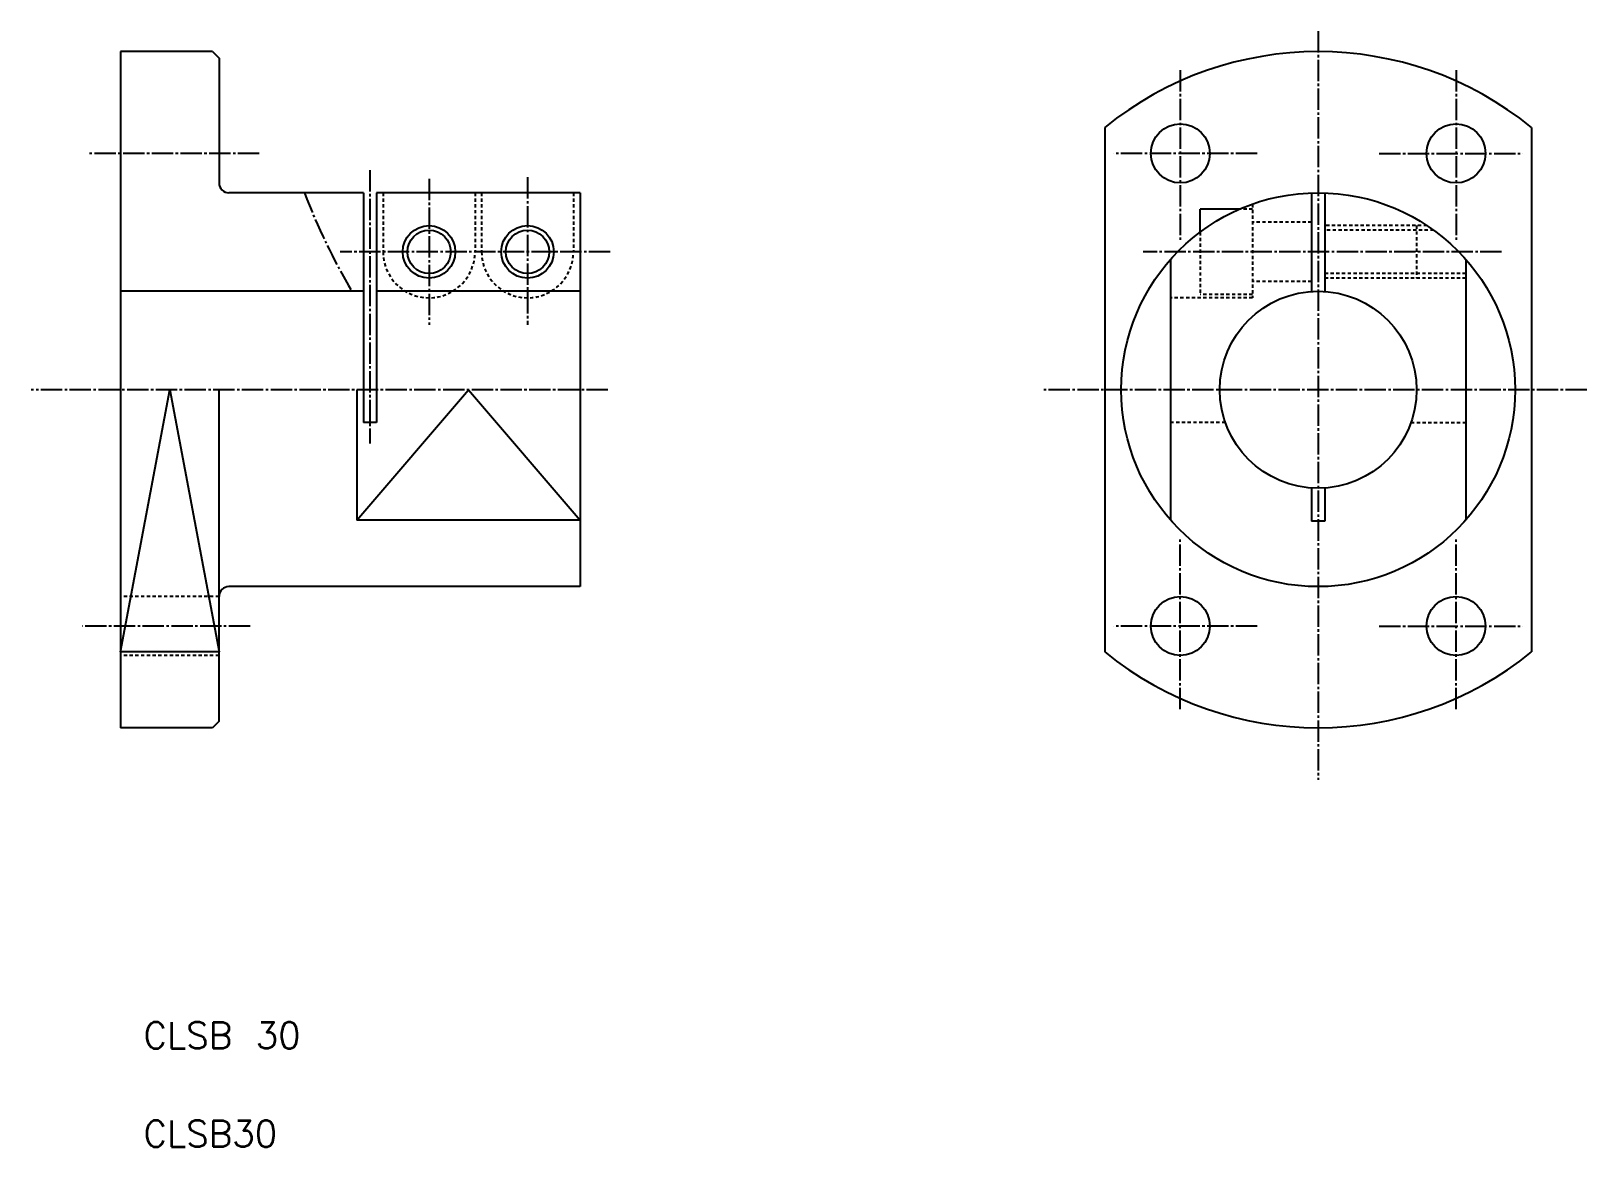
# Model space of a CAD drawing. Extents: x 471 to 708, y 115 to 285.
import ezdxf

# ---------------------------------------------------------------- set-up
doc = ezdxf.new("R2010")
doc.units = 0
doc.header["$LTSCALE"] = 0.25
doc.linetypes.add('CENTER', pattern=[17.5, 13, -1.5, 1.5, -1.5])
doc.linetypes.add('DASHED', pattern=[3.5, 2, -1.5])
doc.layers.get('0').update_dxf_attribs({"linetype": 'CONTINUOUS'})
doc.layers.add('CENTER', color=1, linetype='CENTER')
doc.styles.get("Standard").update_dxf_attribs({"font": 'txt.shx'})

msp = doc.modelspace()

# ---------------------------------------------------------------- linework, layer by layer
for p, q in [((484.13, 281.71), (484.13, 178.71)), ((498.13, 281.71), (484.13, 281.71)), ((498.13, 281.71), (499.13, 280.71)), ((499.13, 280.71), (499.13, 261.71)), ((634.08, 270.16), (634.08, 190.26)), ((699.08, 270.16), (699.08, 190.26)), ((521.13, 260.21), (500.63, 260.21)), ((521.13, 260.21), (521.13, 225.21)), ((523.13, 260.21), (523.13, 225.21)), ((554.13, 260.21), (523.13, 260.21)), ((554.13, 260.21), (554.13, 200.21)), ((665.58, 260.19), (665.58, 245.17)), ((667.58, 260.19), (667.58, 245.17)), ((654.59, 257.71), (648.58, 257.71)), ((648.58, 254.21), (648.58, 257.71)), ((644.08, 250.05), (644.08, 210.36)), ((689.08, 250.05), (689.08, 210.36)), ((521.13, 245.21), (484.13, 245.21)), ((554.13, 245.21), (523.13, 245.21)), ((499.13, 179.71), (499.13, 230.21)), ((520.13, 230.21), (520.13, 210.36)), ((523.13, 225.21), (521.13, 225.21)), ((665.58, 215.24), (665.58, 210.21)), ((667.58, 215.24), (667.58, 210.21)), ((554.13, 210.36), (520.13, 210.36)), ((667.58, 210.21), (665.58, 210.21)), ((554.13, 200.21), (500.63, 200.21)), ((499.13, 190.26), (484.13, 190.26)), ((498.13, 178.71), (484.13, 178.71)), ((499.13, 179.71), (498.13, 178.71))]:
    msp.add_line(p, q)
at = {"color": 3, "linetype": 'DASHED'}
for p, q in [((524.13, 260.21), (524.13, 251.21)), ((538.13, 260.21), (538.13, 251.21)), ((539.13, 260.21), (539.13, 251.21)), ((553.13, 260.21), (553.13, 251.21)), ((656.58, 258.49), (656.58, 244.21)), ((656.58, 257.71), (654.59, 257.71)), ((648.58, 254.21), (648.58, 244.71)), ((665.58, 255.71), (656.58, 255.71)), ((683.16, 255.21), (667.58, 255.21)), ((684.17, 254.51), (667.58, 254.51)), ((681.58, 255.21), (681.58, 247.21)), ((665.58, 246.71), (656.58, 246.71)), ((689.08, 247.91), (667.58, 247.91)), ((689.08, 247.21), (667.58, 247.21)), ((656.58, 244.21), (644.08, 244.21)), ((656.58, 244.71), (648.58, 244.71)), ((652.44, 225.21), (644.08, 225.21)), ((680.72, 225.21), (689.08, 225.21)), ((499.13, 198.71), (484.13, 198.71)), ((499.13, 189.71), (484.13, 189.71))]:
    msp.add_line(p, q, dxfattribs=at)
at = {"color": 3}
for p, q in [((484.13, 190.26), (491.63, 230.21)), ((491.63, 230.21), (499.13, 190.26)), ((520.13, 210.36), (537.13, 230.21)), ((537.13, 230.21), (554.13, 210.36))]:
    msp.add_line(p, q, dxfattribs=at)
for centre, radius in [((645.58, 266.21), 4.5), ((687.58, 266.21), 4.5), ((666.58, 230.21), 30), ((531.13, 251.21), 3.3), ((546.13, 251.21), 3.3), ((666.58, 230.21), 15), ((645.58, 194.21), 4.5), ((687.58, 194.21), 4.5)]:
    msp.add_circle(centre, radius)
for centre in [(531.13, 251.21), (546.13, 251.21)]:
    msp.add_circle(centre, 4, dxfattribs=at)
for centre, radius, start, end in [((666.58, 230.21), 51.5, 50.871, 129.129), ((500.63, 261.71), 1.5, 180, 270), ((500.63, 198.71), 1.5, 90, 180), ((666.58, 230.21), 51.5, 230.871, 309.129)]:
    msp.add_arc(centre, radius, start, end)
at = {"color": 3, "linetype": 'DASHED'}
for centre in [(531.13, 251.21), (546.13, 251.21)]:
    msp.add_arc(centre, 7, 180, 0, dxfattribs=at)
at = {"layer": 'CENTER', "color": 1, "linetype": 'CENTER'}
for p, q in [((666.58, 284.84), (666.58, 170.77)), ((645.58, 278.89), (645.58, 253.02)), ((687.58, 278.89), (687.58, 253.02)), ((505.27, 266.21), (479.18, 266.21)), ((657.29, 266.21), (635.4, 266.21)), ((675.87, 266.21), (697.76, 266.21)), ((522.13, 263.67), (522.13, 222.03)), ((531.13, 262.34), (531.13, 240.08)), ((546.13, 262.57), (546.13, 240.08)), ((558.74, 251.21), (517.57, 251.21)), ((694.53, 251.21), (639.9, 251.21)), ((558.38, 230.21), (470.51, 230.21)), ((707.52, 230.21), (624.53, 230.21)), ((645.58, 181.53), (645.58, 207.4)), ((687.58, 181.53), (687.58, 207.4)), ((503.87, 194.21), (478.34, 194.21)), ((657.29, 194.21), (635.4, 194.21)), ((675.87, 194.21), (697.76, 194.21))]:
    msp.add_line(p, q, dxfattribs=at)
msp.add_arc((605.51, 296), 100, 200.974, 210.527, dxfattribs=at)

# ---------------------------------------------------------------- texts
for s, p in [('CLSB 30', (487.61, 129.86)), ('CLSB30', (487.61, 114.86))]:
    msp.add_text(s, height=4).set_placement(p)

doc.saveas('drawing.dxf')
